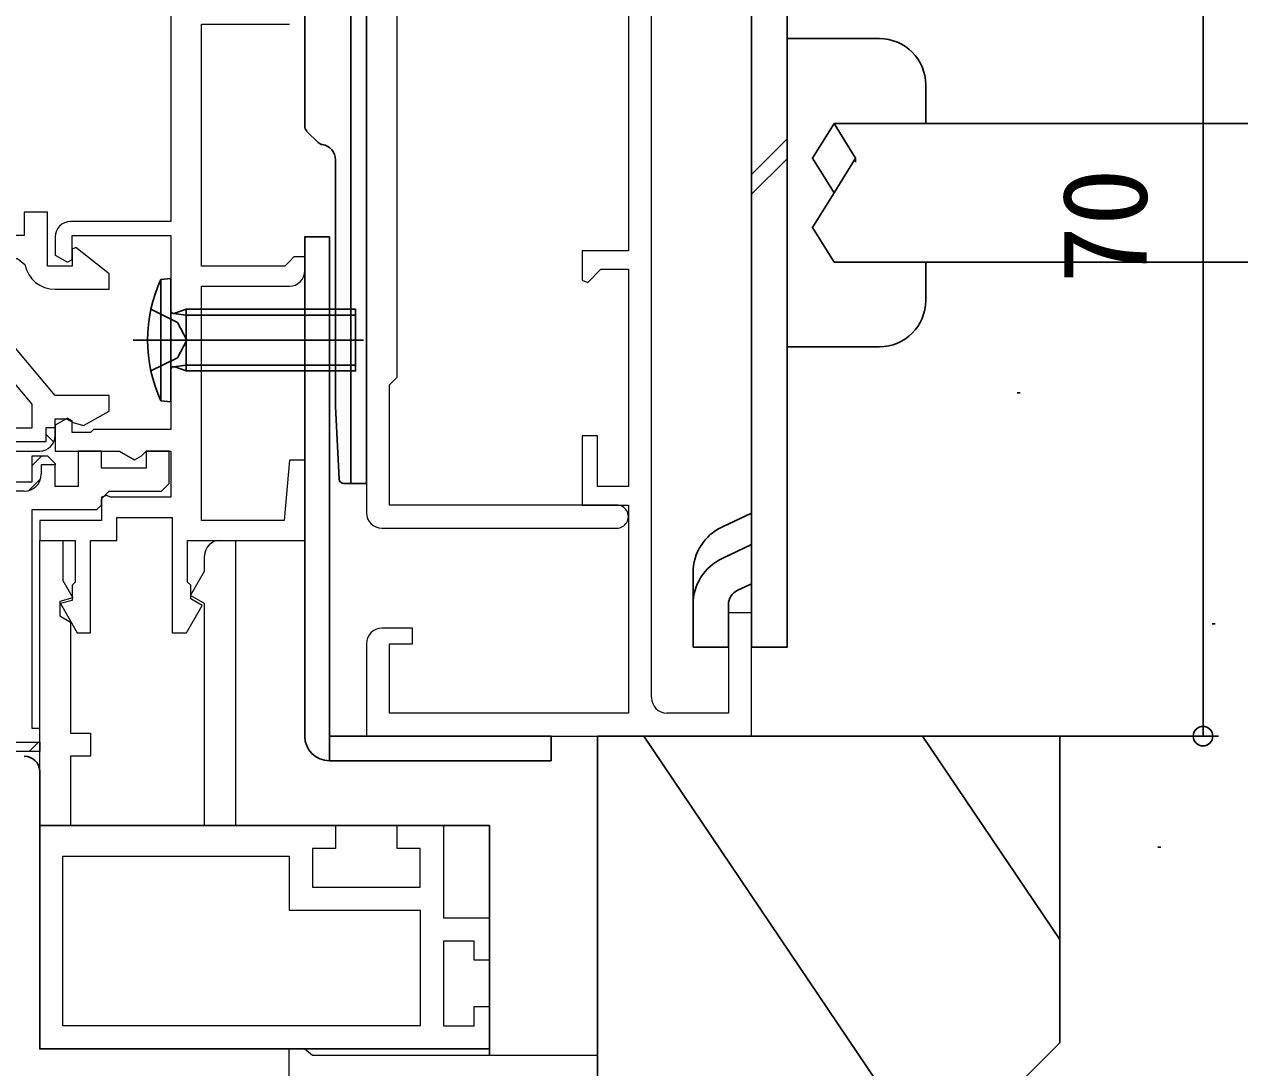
# Model space of a CAD drawing. Units: millimetres, scale not verified. Extents: x -437 to 438, y -331 to 328.
# Drawn here: x 305.9 to 384.8, y -214.1 to -146.4 of the extents above; entities that cross this region are included whole.
import ezdxf
from ezdxf.enums import TextEntityAlignment as Align

# ---------------------------------------------------------------- set-up
doc = ezdxf.new("R2010")
doc.units = ezdxf.units.MM
doc.header["$LTSCALE"] = 2
doc.layers.add('0-2_YKK_11', color=211, linetype='Continuous', lineweight=18)
for name, color, linetype in [('0-4_YKK_13', 4, 'Continuous'), ('0-6_YKK_D', 6, 'Continuous'), ('0-8_YSS_K', 3, 'Continuous'), ('0-9_YSS_KE', 3, 'Continuous')]:
    doc.layers.add(name, color=color, linetype=linetype)
doc.styles.add('ＭＳ ゴシック', font='')
doc.styles.get('ＭＳ ゴシック').set_extended_font_data('MS Gothic')

msp = doc.modelspace()

# ---------------------------------------------------------------- linework, layer by layer
at = {"layer": '0-2_YKK_11', "color": 4}
msp.add_line((346.603, -190.1), (346.603, -125.1), dxfattribs=at)
at = {"layer": '0-2_YKK_11', "color": 1}
for p, q in [((328.103, -136.1), (328.103, -178.1)), ((329.103, -179.1), (344.353, -179.1))]:
    msp.add_line(p, q, dxfattribs=at)
at = {"layer": '0-2_YKK_11'}
for p, q in [((307.3, -172.997), (307.811, -173.509)), ((290.9, -174.097), (306.9, -174.097)), ((290.9, -174.097), (306.9, -174.097)), ((307.04, -174.397), (306.4, -175.038)), ((307.9, -174.952), (307.855, -174.997)), ((306.96, -175.892), (306.195, -176.657)), ((310.6, -177.897), (310.9, -177.597)), ((306.825, -192.997), (306.225, -193.597))]:
    msp.add_line(p, q, dxfattribs=at)
for points in [[(315.401, -121.497), (315.401, -159.197), (308.901, -159.197)], [(324.101, -162.397), (324.101, -161.497), (323.401, -161.497), (323.101, -161.797), (322.801, -162.097), (317.401, -162.097), (317.401, -146.397), (323.101, -146.397)], [(307.9, -163.597), (311.4, -163.597), (311.4, -162.597), (309.244, -160.876), (309, -160.994), (309, -162.097), (307.4, -162.097), (307.4, -158.597), (305.9, -158.597), (305.9, -160.097), (291.4, -160.097), (291.4, -157.097), (293.9, -157.097), (293.9, -155.597), (289.9, -155.597), (289.9, -173.097)], [(307.9, -173.097), (307.9, -172.597), (307.3, -172.597), (307.3, -173.497), (290.5, -173.497), (290.5, -156.197), (293.9, -156.197), (293.9, -155.597), (289.9, -155.597)], [(307.901, -160.197), (307.901, -161.382), (308.701, -161.844), (309.001, -161.671), (309.001, -160.097), (315.401, -160.097), (315.401, -172.697), (310.401, -172.697), (310.201, -172.897), (309.001, -172.897), (309.001, -172.124), (308.701, -171.951), (307.901, -172.413), (307.901, -174.097), (312.081, -174.097), (313.051, -174.657), (313.501, -174.397), (313.801, -174.097), (315.401, -174.097), (315.401, -177.097), (311.501, -177.097), (311.261, -176.977), (310.901, -177.097), (310.901, -178.597), (306.901, -178.597), (306.901, -179.897), (309.201, -179.897), (309.201, -182.597), (309.001, -182.797), (309.001, -183.797), (308.246, -184), (309.341, -185.897), (310.201, -185.897), (310.201, -179.897), (311.901, -179.897), (311.901, -178.397), (315.501, -178.397), (315.501, -185.897), (316.426, -185.897), (317.447, -184.128)], [(307.9, -173.097), (307.9, -171.997), (308.634, -171.997), (309.067, -172.247), (309.746, -172.433), (311.4, -171.497), (311.4, -170.497), (307.9, -170.497), (300.723, -161.944), (300.884, -161.597), (305.451, -161.597), (305.94, -161.997)], [(317.447, -184.128), (316.701, -183.697), (316.701, -182.797), (316.501, -182.597), (316.501, -179.897), (324.101, -179.897), (324.101, -174.697), (323.101, -174.697), (322.76, -178.597), (317.401, -178.597), (317.401, -163.397), (323.101, -163.397)], [(315.3, -176.197), (315.3, -174.097), (313.8, -174.097), (313.8, -175.197), (310.9, -175.197), (310.9, -174.097), (309.4, -174.097), (309.4, -176.397), (307.9, -176.397), (307.9, -174.897), (307.9, -174.997), (307, -174.997), (307, -175.597)], [(305.9, -176.697), (305, -176.697), (305, -192.997), (306.9, -192.997), (306.9, -193.597), (304.4, -193.597), (304.4, -176.097), (306.4, -176.097), (306.4, -174.397), (307.4, -174.397), (307.9, -174.897)], [(311.4, -176.697), (314.8, -176.697), (315.3, -176.197)], [(310.9, -177.597), (310.9, -177.197), (311.4, -176.697)], [(306.9, -193.297), (306.9, -192.097), (306.4, -192.097), (306.4, -177.897), (310.6, -177.897)], [(306.9, -212.897), (306.9, -179.897), (308.4, -179.897), (308.4, -182.497), (309.055, -183.632), (308.2, -183.862), (308.2, -184.797), (308.9, -185.202), (308.9, -192.397), (310.2, -192.397), (310.2, -193.897), (308.9, -193.897), (308.9, -198.397), (317.6, -198.397), (317.6, -183.998), (316.69, -183.473), (317.6, -181.897), (317.6, -180.897)], [(318.6, -179.897), (319.6, -179.897), (319.6, -198.397), (326.1, -198.397), (326.1, -199.897), (324.6, -199.897), (324.6, -202.397), (331.6, -202.397), (331.6, -199.897), (330.1, -199.897), (330.1, -198.397), (333.1, -198.397), (333.1, -204.397), (336.1, -204.397), (336.1, -207.147), (335.1, -207.147), (335.1, -205.897), (333.1, -205.897), (333.1, -211.397), (335.1, -211.397), (335.1, -210.147), (336.1, -210.147), (336.1, -212.897), (306.9, -212.897)]]:
    msp.add_lwpolyline(points, dxfattribs=at)
at = {"layer": '0-2_YKK_11', "color": 4}
for points in [[(345.103, -124.1), (345.103, -161.1), (342.103, -161.1), (342.103, -163), (342.474, -163.154), (343.328, -162.3), (345.103, -162.3), (345.103, -176.4), (343.103, -176.4), (343.103, -173.1), (342.103, -173.1), (342.103, -177.6), (345.103, -177.6), (345.103, -191.1), (329.603, -191.1), (329.603, -186.6), (331.103, -186.6), (331.103, -185.6), (329.103, -185.6)], [(328.103, -186.6), (328.103, -192.6), (353.103, -192.6), (353.103, -184.6), (351.603, -184.6), (351.603, -191.1), (347.603, -191.1)]]:
    msp.add_lwpolyline(points, dxfattribs=at)
at = {"layer": '0-2_YKK_11', "color": 1}
msp.add_lwpolyline([(344.353, -177.6), (329.603, -177.6), (329.603, -169.8), (329.803, -169.6), (330.103, -169.3), (330.103, -139.9), (329.803, -139.6), (329.603, -139.4), (329.603, -136.6), (344.103, -136.6)], dxfattribs=at)
at = {"layer": '0-2_YKK_11'}
for points in [[(291.4, -172.597), (306.4, -172.597), (306.4, -171.043), (298.474, -161.597), (291.4, -161.597)], [(331.6, -211.397), (308.4, -211.397), (308.4, -200.397), (323.1, -200.397), (323.1, -203.897), (331.6, -203.897)], [(324.6, -213.3), (343.1, -213.3), (343.1, -214.8), (342.588, -214.8), (342.861, -225.349), (343.374, -225.836), (343.4, -226.835), (340.9, -226.9), (340.6, -215.3), (323.1, -215.3), (323.1, -212.9), (324.11, -212.9)]]:
    msp.add_lwpolyline(points, close=True, dxfattribs=at)
for centre, radius, start, end in [((308.901, -160.197), 1, 90.00001, 179.99999), ((307.9, -161.597), 2, 191.53697, 269.99999), ((323.101, -162.397), 1, 270.00001, 359.99999), ((306.9, -173.097), 1, 270.00001, 359.99999), ((306.9, -173.097), 1, 270.00001, 359.99999), ((305.9, -175.597), 1.1, 270.00001, 359.99999), ((318.6, -180.897), 1, 90.00001, 179.99999)]:
    msp.add_arc(centre, radius, start, end, dxfattribs=at)
at = {"layer": '0-2_YKK_11', "color": 1}
for centre, radius, start, end in [((329.103, -178.1), 1, 180.00001, 269.99999), ((344.353, -178.35), 0.75, 269.99999, 90.00001)]:
    msp.add_arc(centre, radius, start, end, dxfattribs=at)
at = {"layer": '0-2_YKK_11', "color": 4}
for centre, start, end in [((329.103, -186.6), 90.00001, 179.99999), ((347.603, -190.1), 180.00001, 269.99999)]:
    msp.add_arc(centre, 1, start, end, dxfattribs=at)
at = {"layer": '0-4_YKK_13'}
for p, q in [((324.1, -152.99), (324.1, -131.197)), ((327.1, -131.197), (327.1, -175.197)), ((361.403, -147.326), (355.403, -147.326)), ((364.403, -152.826), (364.403, -150.326)), ((324.97, -154.068), (324.247, -153.344)), ((355.403, -153.837), (353.103, -156.138)), ((326.1, -171.197), (326.1, -155.197)), ((355.403, -155.121), (353.103, -157.421)), ((359.853, -155.342), (359.853, -155.076)), ((364.403, -164.326), (364.403, -161.826)), ((315.4, -162.894), (314.757, -162.95)), ((314.757, -170.838), (314.757, -162.95)), ((315.4, -162.894), (315.4, -170.894)), ((314.113, -164.894), (315.843, -165.749)), ((316.4, -165.273), (315.573, -165.162)), ((316.4, -164.894), (315.666, -165.153)), ((327.4, -164.894), (316.4, -164.894)), ((316.4, -168.894), (316.4, -164.894)), ((316.4, -165.273), (327.4, -165.273)), ((315.843, -165.749), (316.452, -166.894)), ((312.974, -166.894), (327.913, -166.894)), ((315.843, -168.039), (316.452, -166.894)), ((361.403, -167.326), (355.403, -167.326)), ((314.113, -168.894), (315.843, -168.039)), ((316.4, -168.515), (315.573, -168.626)), ((316.4, -168.894), (315.666, -168.635)), ((316.4, -168.515), (327.4, -168.515)), ((316.53, -168.894), (316.615, -168.894)), ((315.4, -170.894), (314.757, -170.838)), ((326.336, -175.912), (326.1, -171.197)), ((327.1, -175.197), (327.1, -176.197)), ((327.1, -176.197), (326.635, -176.197)), ((351.209, -179.003), (353.103, -178.12)), ((351.191, -181.07), (353.103, -180.165)), ((349.303, -181.994), (349.303, -184.532)), ((353.103, -182.71), (352.175, -183.149)), ((349.303, -184.053), (349.303, -186.826)), ((351.603, -184.053), (351.603, -186.826)), ((349.303, -186.826), (351.603, -186.826)), ((325.7, -192.597), (340.1, -192.597)), ((340.1, -192.597), (340.1, -194.197)), ((340.1, -194.197), (325.7, -194.197)), ((306.9, -198.4), (335.1, -198.4)), ((335.1, -198.4), (336.1, -198.4)), ((336.1, -198.4), (336.1, -212.9)), ((336.1, -212.9), (336.1, -213.3))]:
    msp.add_line(p, q, dxfattribs=at)
msp.add_lwpolyline([(328.1, -176.197), (327.1, -176.197), (327.1, -126.197), (328.1, -126.197)], close=True, dxfattribs=at)
for points in [[(353.103, -186.826), (355.403, -186.826), (355.403, -127.826)], [(353.103, -186.826), (353.103, -127.826), (355.403, -127.826)], [(358.453, -152.826), (357.053, -155.076), (358.453, -157.326)], [(358.453, -152.826), (388.103, -152.826), (413.103, -152.826)], [(358.453, -152.826), (359.853, -155.076), (358.453, -157.326)], [(357.054, -155.047), (357.053, -155.062), (357.053, -155.076)], [(358.453, -161.826), (357.053, -159.576), (358.453, -157.326)], [(324.1, -192.597), (324.1, -160.197), (325.7, -160.197)], [(325.7, -160.197), (325.7, -192.597), (325.7, -194.197)], [(358.453, -161.826), (388.103, -161.826), (413.103, -161.826)], [(327.4, -164.894), (327.4, -168.894), (316.4, -168.894)], [(306.9, -194.9), (306.9, -212.9), (336.1, -212.9)]]:
    msp.add_lwpolyline(points, dxfattribs=at)
for centre, radius, start, end in [((361.403, -150.326), 3, 0, 90), ((324.6, -152.99), 0.5, 180, 225), ((325.324, -153.714), 0.5, 225, 261.41505), ((325.1, -155.197), 1, 0, 81.41505), ((323.4, -166.894), 9.5, 155.47227, 204.52773), ((361.403, -164.326), 3, 270, 0), ((315.6, -164.964), 0.2, 180, 289.42185), ((315.6, -168.824), 0.2, 70.57815, 180), ((326.635, -175.897), 0.3, 182.86241, 270), ((352.603, -181.994), 3.3, 115, 180), ((352.603, -184.053), 3.3, 115.33088, 180), ((352.603, -184.053), 1, 115.33088, 180), ((325.7, -192.597), 1.6, 180, 270), ((305.9, -194.9), 1, 0, 90)]:
    msp.add_arc(centre, radius, start, end, dxfattribs=at)
at = {"layer": '0-6_YKK_D'}
for p, q in [((382.4, -122.6), (382.4, -192.6)), ((362.4, -192.6), (383.4, -192.6))]:
    msp.add_line(p, q, dxfattribs=at)
msp.add_circle((382.4, -192.6), 0.637, dxfattribs=at)
at = {"layer": '0-8_YSS_K'}
for p, q in [((383.126, -161.832), (383.326, -161.832)), ((370.335, -170.313), (370.535, -170.313)), ((382.998, -185.31), (383.198, -185.31)), ((346.1, -192.6), (373.1, -232.6)), ((364.197, -192.6), (373.1, -205.789)), ((379.471, -199.803), (379.671, -199.803))]:
    msp.add_line(p, q, dxfattribs=at)
at = {"layer": '0-9_YSS_KE'}
for p, q in [((373.1, -192.6), (343.1, -192.6)), ((343.1, -192.6), (343.1, -232.6))]:
    msp.add_line(p, q, dxfattribs=at)
msp.add_lwpolyline([(365, -220.6), (373.1, -212.5), (373.1, -192.6)], dxfattribs=at)

# ---------------------------------------------------------------- texts
at = {"layer": '0-6_YKK_D', "style": 'ＭＳ ゴシック'}
msp.add_text('70', height=5.499, rotation=90, dxfattribs=at).set_placement((380.4, -163.225), align=Align.BOTTOM_LEFT)

doc.saveas('drawing.dxf')
